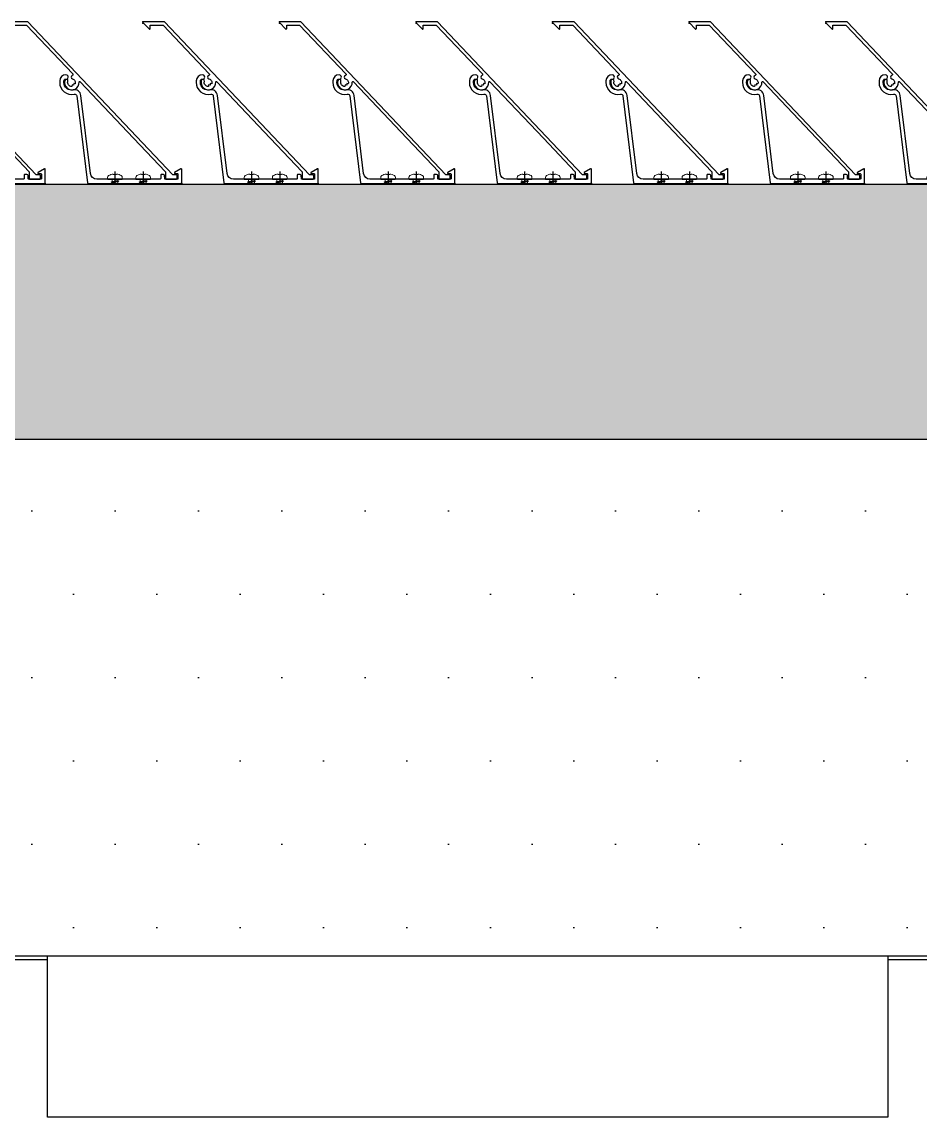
# Model space of a CAD drawing. Header units: millimetres. Extents: x 663313 to 1226001, y 1431724 to 1620898.
# Drawn here: x 760745 to 761173, y 1519941 to 1520463 of the extents above; entities that cross this region are included whole.
import ezdxf

# ---------------------------------------------------------------- set-up
doc = ezdxf.new("R2010")
doc.units = ezdxf.units.MM
doc.set_wipeout_variables(frame=1)
doc.linetypes.add('CENTER', pattern=[50.8, 31.75, -6.35, 6.35, -6.35])
for name, color, linetype in [('010 - ASPG_ACCESSORIES_MAIN_COLOR_1', 7, 'Continuous'), ('010 - ASPG_EXTR_MAIN_COLOR_2', 7, 'Continuous'), ('010 - ASPG_FLASHING_HATCH_', 7, 'Continuous'), ('010 - ASPG_FLASHING_MAIN_COLOR_2', 7, 'Continuous'), ('010 - ASPG_FLASHING_MAIN_COLOR_4', 7, 'Continuous'), ('010 - ASPG_FLASHING_WIPEOUT_', 7, 'Continuous'), ('010 - ASPG_FRAMING_MAIN_COLOR_2', 7, 'Continuous'), ('010 - ASPG_FRAMING_SUB_COLOR_2', 7, 'Continuous'), ('010 - ASPG_FRAMING_WIPEOUT_', 7, 'Continuous'), ('BR', 7, 'Continuous'), ('Center Line', 7, 'CENTER'), ('DIM', 7, 'Continuous')]:
    doc.layers.add(name, color=color, linetype=linetype)
doc.layers.add('010 - ASPG_EXTR_DEF_SUB', color=7, linetype='Continuous', plot=False)
doc.layers.add('SCREW', color=7, linetype='Continuous', lineweight=5)

# ---------------------------------------------------------------- blocks, each defined once
blk = doc.blocks.new('C25')
at = {"layer": 'BR', "color": 7}
for p, q in [((0, 0.0343), (0, -0.03428)), ((-0.03429, 0.00001), (0.03429, 0.00001))]:
    blk.add_line(p, q, dxfattribs=at)
at = {"layer": 'BR', "color": 7, "ltscale": 5}
blk.add_lwpolyline([(-0.125, 0.20001), (0.125, 0.20001), (0.125, -0.19999), (-0.125, -0.19999)], close=True, dxfattribs=at)
blk = doc.blocks.new('W-1-PP18-ST_ENT4_REV00_20260531-225334_LOPF_PL')
at = {"layer": 'DIM', "color": 7}
for p, q in [((12794.37, -1759.8), (14169.62, -1759.83)), ((10994.37, -2009.75), (12819.37, -2009.75)), ((13219.37, -2009.75), (14169.62, -2009.75))]:
    blk.add_line(p, q, dxfattribs=at)
at = {"layer": 'DIM', "color": 7, "xscale": 999.9999999999997, "yscale": 999.9999999999997, "zscale": 999.9999999999997, "rotation": 269.998605212187}
blk.add_blockref('C25', (13019.36, -1959.81), dxfattribs=at)
blk = doc.blocks.new('PZG35-9D5')
at = {"layer": 'Center Line', "color": 7}
blk.add_line((0, 3.73), (0, -10.53), dxfattribs=at)
at = {"layer": 'SCREW', "color": 7}
for p, q in [((-1.4, 0), (-1.4, -1.09)), ((1.4, 0), (1.4, -0.59)), ((-1.85, -1.4), (1.85, -0.9)), ((-1.85, -1.4), (-1.4, -1.09)), ((-1.85, -1.4), (-1.4, -1.71)), ((-1.85, -2.7), (1.85, -2.2)), ((-1.85, -2.7), (-1.4, -2.39)), ((-1.85, -2.7), (-1.4, -3.01)), ((-1.85, -4), (-1.4, -3.69)), ((-1.85, -4), (-0.99, -3.88)), ((-1.85, -4), (-1.4, -4.31)), ((-1.4, -1.09), (1.4, -0.59)), ((-1.4, -1.71), (1.4, -1.21)), ((-1.4, -1.71), (-1.4, -2.39)), ((-1.4, -2.39), (1.4, -1.89)), ((-1.4, -3.01), (1.4, -2.51)), ((-1.4, -3.01), (-1.4, -3.69)), ((-1.4, -3.69), (-0.84, -3.59)), ((-1.4, -4.31), (-1.18, -4.27)), ((-1.4, -4.31), (-1.4, -8.1)), ((0.56, -3.34), (1.4, -3.19)), ((0.71, -3.65), (1.85, -3.5)), ((0.71, -3.93), (1.4, -3.81)), ((0.71, -4.61), (1.4, -4.49)), ((0.71, -4.95), (1.85, -4.8)), ((0.71, -5.23), (1.4, -5.11)), ((1.85, -0.9), (1.4, -0.59)), ((1.85, -0.9), (1.4, -1.21)), ((1.4, -1.21), (1.4, -1.89)), ((1.85, -2.2), (1.4, -1.89)), ((1.85, -2.2), (1.4, -2.51)), ((1.4, -2.51), (1.4, -3.19)), ((1.85, -3.5), (1.4, -3.19)), ((1.85, -3.5), (1.4, -3.81)), ((1.4, -3.81), (1.4, -4.49)), ((1.85, -4.8), (1.4, -4.49)), ((1.85, -4.8), (1.4, -5.11)), ((1.4, -5.11), (1.4, -8.1)), ((0, -9.5), (-1.4, -8.1)), ((0, -9.5), (1.4, -8.1))]:
    blk.add_line(p, q, dxfattribs=at)
blk.add_lwpolyline([(0, -9.5), (0.71, -5.23), (0.71, -3.6, 0.417657), (0.41, -3.3, 0.108102), (-0.84, -3.59), (-1.4, -4.7)], format="xyb", dxfattribs=at)
blk = doc.blocks.new('*U6169')
at = {"layer": 'SCREW', "color": 7}
blk.add_lwpolyline([(3.03, 1.78, 0.09906), (0.8, 2.55), (0.8, 2.27), (-0.8, 2.27), (-0.8, 2.55, 0.09906), (-3.03, 1.78, 0.266588), (-3.5, 0.96), (-3.5, 0.2, 0.414214), (-3.3, 0), (3.3, 0, 0.414214), (3.5, 0.2), (3.5, 0.96, 0.266588)], format="xyb", close=True, dxfattribs=at)
blk.add_blockref('PZG35-9D5', (0, 0), dxfattribs=at)
blk = doc.blocks.new('*U6175')
at = {"color": 7}
blk.add_point((0, 0), dxfattribs=at)
at = {"layer": '010 - ASPG_ACCESSORIES_MAIN_COLOR_1', "color": 7}
blk.add_lwpolyline([(-39.7, -0.6, 0.414214), (-40, -0.9), (-40, -7.37, 0.57735), (-39.65, -7.57), (-36.64, -5.83, 0.767327), (-36.79, -5.3), (-37.9, -5.3, -0.414214), (-38.2, -5), (-38.2, -2.8, -0.414214), (-38, -2.6), (-32.18, -2.6, -0.388879), (-31.98, -2.78), (-31.85, -4.34, 0.388879), (-31.35, -4.8), (-30.3, -4.8, 0.414214), (-30, -4.5), (-30, -2.9, -0.414214), (-29.7, -2.6), (0.41, -2.6, -0.378969), (3.39, -5.24), (7.95, -42.52, 0.446593), (11.62, -45.08, -0.489802), (16.08, -48.68), (16.06, -49.36, -0.18248), (15.8, -50.02, -0.267949), (15.33, -50.17, 1.122115), (15.1, -52.34, 0.405004), (18.06, -49.4), (18.08, -48.72, 0.489805), (11.16, -43.13, -0.446597), (9.94, -42.28), (4.87, -0.85, 0.364176), (4.57, -0.6)], format="xyb", close=True, dxfattribs=at)
at = {"layer": '010 - ASPG_EXTR_DEF_SUB', "color": 7}
for p in [(-40, -0.5), (43.44, -76.9), (43.44, -77.5)]:
    blk.add_point(p, dxfattribs=at)
at = {"layer": '010 - ASPG_EXTR_MAIN_COLOR_2', "color": 7}
blk.add_lwpolyline([(11.37, -48.15), (11.47, -47.44), (12.18, -47.56), (12.29, -46.79, -0.535538), (14.19, -49.17, 0.991572), (15.66, -49.58, 1.157025), (8.79, -48.77, -0.688558), (8.27, -48.99), (-17.14, -22.17), (-32.34, -6.13), (-32.34, -2.9, 0.414312), (-32.64, -2.6), (-37.54, -2.6, 0.414116), (-37.84, -2.9), (-37.84, -4.3, 0.414214), (-37.54, -4.6), (-35.99, -4.6, -0.205895), (-35.77, -4.69), (33.23, -77.5), (43.14, -77.5, 0.668179), (43.36, -76.99), (40.52, -74.15, 0.668179), (40.01, -74.36), (40.01, -76), (33.87, -76), (11.86, -52.78, -0.558354), (12.08, -51.95, 0.766275), (12.04, -50.39, -0.438583), (10.71, -48.05)], format="xyb", close=True, dxfattribs=at)
at = {"layer": 'SCREW', "color": 7, "rotation": 180}
for p in [(-21.65, -2.5), (-8.24, -2.5)]:
    blk.add_blockref('*U6169', p, dxfattribs=at)
blk = doc.blocks.new('*U4787')
at = {"color": 7}
blk.add_wipeout([(1440, 4), (60, 4), (60, 69.3), (1440, 69.3)], dxfattribs=at).dxf.layer = '010 - ASPG_FRAMING_WIPEOUT_'
at = {"layer": '010 - ASPG_FRAMING_MAIN_COLOR_2', "color": 7}
blk.add_lwpolyline([(1410, 69.3), (90, 69.3), (90, 6), (1410, 6)], close=True, dxfattribs=at)
at = {"layer": '010 - ASPG_FRAMING_SUB_COLOR_2', "color": 7}
for points in [[(1440, 4), (60, 4), (60, 69.3), (1440, 69.3)], [(60, 2), (60, 4), (1440, 4), (1440, 2)]]:
    blk.add_lwpolyline(points, close=True, dxfattribs=at)
at = {"color": 7, "xscale": -1, "rotation": 180}
for p in [(351.77, 69.3), (416.77, 69.3), (481.77, 69.3), (546.77, 69.3), (611.77, 69.3), (676.77, 69.3), (741.77, 69.3), (806.77, 69.3)]:
    blk.add_blockref('*U6175', p, dxfattribs=at)
blk = doc.blocks.new('W-1-PP18-ST_ENT4_REV00_20260604-235409_LOPF_ASPG_')
at = {"color": 7, "xscale": -1, "zscale": -1}
blk.add_blockref('*U4787', (13585, -1710), dxfattribs=at)
blk = doc.blocks.new('*U5625')
at = {"color": 7}
blk.add_wipeout([(0, -52), (3000, -52), (3000, -298), (0, -298)], dxfattribs=at).dxf.layer = '010 - ASPG_FLASHING_WIPEOUT_'
at = {"layer": '010 - ASPG_FLASHING_HATCH_'}
h = blk.add_hatch(dxfattribs=at)
h.set_pattern_fill('DOTS', scale=0.5)
h.set_pattern_definition([(0, (0, 0), (19.84375, 39.6875), [0, -39.6875])])
h.paths.add_polyline_path([(0, -52), (3000, -52), (3000, -298), (0, -298)])
at = {"layer": '010 - ASPG_FLASHING_MAIN_COLOR_2', "color": 7}
blk.add_lwpolyline([(0, -52), (3000, -52), (3000, -298), (0, -298)], close=True, dxfattribs=at)
at = {"color": 7}
blk.add_wipeout([(0, 69.3), (3000, 69.3), (3000, -52), (0, -52)], dxfattribs=at).dxf.layer = '010 - ASPG_FLASHING_WIPEOUT_'
at = {"layer": '010 - ASPG_FLASHING_HATCH_'}
h = blk.add_hatch(dxfattribs=at)
h.set_pattern_fill('DOTS', scale=0.2)
h.set_pattern_definition([(0, (0, 0), (7.9375, 15.875), [0, -15.875])])
h.paths.add_polyline_path([(0, 69.3), (3000, 69.3), (3000, -52), (0, -52)])
at = {"layer": '010 - ASPG_FLASHING_MAIN_COLOR_4', "color": 7}
blk.add_lwpolyline([(0, 69.3), (3000, 69.3), (3000, -52), (0, -52)], close=True, dxfattribs=at)
blk = doc.blocks.new('W-1-PP18-ST_ENT4_REV00_20260617-033902_ASPG_FLASHING')
at = {"color": 7, "xscale": -1}
blk.add_blockref('*U5625', (13585, -1710), dxfattribs=at)

msp = doc.modelspace()

# ---------------------------------------------------------------- block references
at = {"layer": 'DIM', "color": 7}
msp.add_blockref('W-1-PP18-ST_ENT4_REV00_20260531-225334_LOPF_PL', (747937.9499, 1522025.7857), dxfattribs=at)

# ---------------------------------------------------------------- next in the draw order: block references
at = {"color": 7}
msp.add_blockref('W-1-PP18-ST_ENT4_REV00_20260604-235409_LOPF_ASPG_', (747937.9499, 1522025.7857), dxfattribs=at)

# ---------------------------------------------------------------- next in the draw order: block references
msp.add_blockref('W-1-PP18-ST_ENT4_REV00_20260617-033902_ASPG_FLASHING', (747937.9499, 1522025.7857), dxfattribs=at)

doc.saveas('drawing.dxf')
